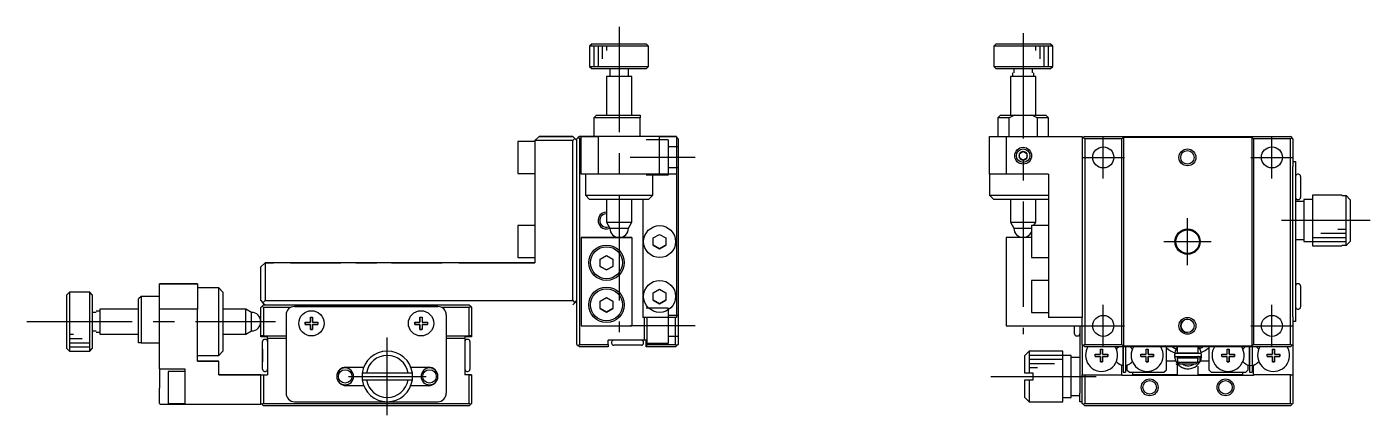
# Model space of a CAD drawing. Extents: x 27 to 372, y 20 to 278.
# Drawn here: x 213 to 372.3, y 132.9 to 179 of the extents above; entities that cross this region are included whole.
import ezdxf

# ---------------------------------------------------------------- set-up
doc = ezdxf.new("R2010")
doc.units = 0
doc.header["$LTSCALE"] = 10
doc.linetypes.add('CENTER', pattern=[2, 1.25, -0.25, 0.25, -0.25])
doc.linetypes.add('DASHED', pattern=[3.5, 2, -1.5])
doc.layers.get('0').update_dxf_attribs({"linetype": 'CONTINUOUS'})
doc.layers.add('CENTER', color=1, linetype='CENTER')

msp = doc.modelspace()

# ---------------------------------------------------------------- linework, layer by layer
at = {"color": 7, "linetype": 'CONTINUOUS'}
for p, q in [((280.029393, 176.963485), (279.729393, 176.663485)), ((280.029393, 176.963485), (286.429393, 176.963485)), ((280.029393, 176.963485), (286.429393, 176.963485)), ((286.729393, 176.663485), (286.429393, 176.963485)), ((327.951101, 176.963485), (327.651101, 176.663485)), ((327.951101, 176.963485), (334.351101, 176.963485)), ((334.651101, 176.663485), (334.351101, 176.963485)), ((286.729393, 176.663485), (279.729393, 176.663485)), ((279.729393, 176.663485), (279.729393, 174.263485)), ((286.729393, 174.263485), (286.729393, 176.663485)), ((334.651101, 176.663485), (327.651101, 176.663485)), ((327.651101, 176.663485), (327.651101, 174.263485)), ((334.651101, 174.263485), (334.651101, 176.663485)), ((279.729393, 174.263485), (286.729393, 174.263485)), ((279.729393, 174.263485), (280.029393, 173.963485)), ((286.429393, 173.963485), (280.029393, 173.963485)), ((282.129393, 173.963485), (282.129393, 173.063485)), ((284.329393, 173.063485), (284.329393, 173.963485)), ((286.429393, 173.963485), (286.729393, 174.263485)), ((327.651101, 174.263485), (334.651101, 174.263485)), ((327.651101, 174.263485), (327.951101, 173.963485)), ((334.351101, 173.963485), (327.951101, 173.963485)), ((330.051101, 173.963485), (330.051101, 173.496497)), ((332.251101, 173.496497), (332.251101, 173.963485)), ((334.351101, 173.963485), (334.651101, 174.263485)), ((283.229393, 173.063485), (281.729393, 173.063485)), ((281.979393, 173.063485), (281.729393, 173.063485)), ((281.729393, 173.063485), (281.729393, 168.463504)), ((284.729393, 173.063485), (283.229393, 173.063485)), ((284.729393, 173.063485), (284.479393, 173.063485)), ((284.729393, 168.463504), (284.729393, 173.063485)), ((332.651101, 173.063485), (329.651101, 173.063485)), ((329.651101, 173.063485), (329.651101, 168.463504)), ((332.651101, 168.463504), (332.651101, 173.063485)), ((280.529393, 168.463485), (280.229393, 168.163485)), ((285.729393, 168.163485), (280.229393, 168.163485)), ((280.229393, 168.163485), (280.229393, 165.963485)), ((280.529393, 168.463485), (285.729393, 168.463485)), ((280.529393, 168.463485), (281.729393, 168.463485)), ((284.729393, 168.463485), (285.729393, 168.463485)), ((285.729393, 168.463485), (285.729393, 168.163485)), ((285.729393, 165.963485), (285.729393, 168.163485)), ((328.451101, 168.463485), (328.151101, 168.163485)), ((329.492789, 168.163485), (328.151101, 168.163485)), ((328.151101, 168.163485), (328.151101, 165.963485)), ((328.451101, 168.463485), (330.131297, 168.463485)), ((330.131297, 168.463485), (329.492789, 168.163485)), ((329.492789, 165.963485), (329.492789, 168.163485)), ((330.131297, 168.463485), (332.170905, 168.463485)), ((332.809414, 168.163485), (332.170905, 168.463485)), ((332.170905, 168.463485), (333.851101, 168.463485)), ((334.151101, 168.163485), (332.809414, 168.163485)), ((332.809414, 168.163485), (332.809414, 165.963485)), ((334.151101, 168.163485), (333.851101, 168.463485)), ((334.151101, 165.963485), (334.151101, 168.163485)), ((273.729393, 165.963485), (273.229393, 165.463485)), ((273.229393, 165.463485), (273.729393, 165.963485)), ((273.729393, 165.963485), (277.729393, 165.963485)), ((277.729393, 165.963485), (273.729393, 165.963485)), ((277.979393, 165.713485), (277.729393, 165.963485)), ((277.729393, 165.963485), (277.979393, 165.713485)), ((277.979393, 165.713485), (277.729393, 165.463485)), ((278.229393, 165.463485), (277.979393, 165.713485)), ((277.979393, 165.713485), (278.229393, 165.463485)), ((278.379393, 165.813485), (278.229393, 165.663485)), ((278.379393, 165.813485), (278.229393, 165.663485)), ((278.379393, 165.813485), (278.529393, 165.963485)), ((278.529393, 165.963485), (278.379393, 165.813485)), ((278.529393, 165.663485), (278.379393, 165.813485)), ((278.529393, 165.963485), (278.729393, 165.963485)), ((278.729393, 165.963485), (278.529393, 165.963485)), ((280.229393, 165.963485), (278.729393, 165.963485)), ((278.729393, 165.963485), (280.729393, 165.963485)), ((278.729393, 161.463485), (278.729393, 165.963485)), ((285.729393, 165.963485), (280.229393, 165.963485)), ((288.029393, 165.963485), (280.729393, 165.963485)), ((280.729393, 165.963485), (280.729393, 161.463485)), ((286.229393, 165.963485), (285.729393, 165.963485)), ((286.529393, 165.963485), (285.729393, 165.963485)), ((286.229393, 165.963485), (285.729393, 165.963485)), ((290.029393, 165.963485), (286.529393, 165.963485)), ((288.029393, 165.963485), (290.029393, 165.963485)), ((288.029393, 161.463485), (288.029393, 165.963485)), ((290.029393, 165.963485), (290.029393, 161.463485)), ((290.029393, 165.863485), (290.079393, 165.813485)), ((290.029393, 165.863485), (290.229393, 165.663485)), ((290.229393, 165.663485), (290.029393, 165.863485)), ((290.079393, 165.813485), (290.029393, 165.863485)), ((290.079393, 165.813485), (290.029393, 165.763485)), ((290.079393, 165.813485), (290.229393, 165.663485)), ((290.229393, 165.663485), (290.079393, 165.813485)), ((327.151101, 161.463485), (327.151101, 165.963485)), ((327.151101, 165.963485), (329.151101, 165.963485)), ((329.151101, 165.963485), (329.151101, 161.463485)), ((329.151101, 165.963485), (338.151101, 165.963485)), ((338.151101, 165.963485), (338.151101, 144.463485)), ((338.301101, 165.813485), (338.151101, 165.663485)), ((338.451101, 165.963485), (338.301101, 165.813485)), ((338.301101, 165.813485), (338.451101, 165.663485)), ((338.451101, 165.963485), (362.851101, 165.963485)), ((342.851101, 165.663485), (343.051101, 165.863485)), ((343.051101, 165.863485), (358.251101, 165.863485)), ((343.051101, 165.863485), (343.051101, 141.063485)), ((358.251101, 165.863485), (358.451101, 165.663485)), ((358.251101, 165.863485), (358.251101, 141.063485)), ((363.001101, 165.813485), (362.851101, 165.963485)), ((362.851101, 165.663485), (363.001101, 165.813485)), ((363.151101, 165.663485), (363.001101, 165.813485)), ((271.229393, 165.363485), (271.229393, 163.463485)), ((273.229393, 165.363485), (271.229393, 165.363485)), ((277.729393, 165.463485), (273.229393, 165.463485)), ((273.229393, 165.463485), (273.229393, 150.963485)), ((277.729393, 146.463485), (277.729393, 165.463485)), ((278.229393, 141.263485), (278.229393, 165.663485)), ((278.729393, 165.663485), (278.529393, 165.663485)), ((278.529393, 165.663485), (278.529393, 141.263485)), ((290.229393, 165.663485), (290.229393, 141.263485)), ((330.737355, 163.944223), (331.114847, 164.162168)), ((331.114847, 164.162168), (331.151101, 164.1831)), ((331.151101, 164.1831), (331.187355, 164.162168)), ((331.187355, 164.162168), (331.564847, 163.944223)), ((338.451101, 165.663485), (338.451101, 141.263485)), ((342.851101, 165.663485), (338.451101, 165.663485)), ((342.851101, 141.263485), (342.851101, 165.663485)), ((362.851101, 165.663485), (358.451101, 165.663485)), ((358.451101, 165.663485), (358.451101, 141.263485)), ((362.851101, 141.263485), (362.851101, 165.663485)), ((363.151101, 165.663485), (363.151101, 162.399374)), ((271.229393, 163.463485), (271.229393, 161.563485)), ((330.701101, 163.923292), (330.737355, 163.944223)), ((330.701101, 163.881429), (330.701101, 163.923292)), ((330.701101, 163.44554), (330.701101, 163.881429)), ((330.701101, 163.403677), (330.701101, 163.44554)), ((330.737355, 163.382746), (330.701101, 163.403677)), ((331.114847, 163.164801), (330.737355, 163.382746)), ((331.151101, 163.143869), (331.114847, 163.164801)), ((331.187355, 163.164801), (331.151101, 163.143869)), ((331.564847, 163.382746), (331.187355, 163.164801)), ((331.564847, 163.944223), (331.601101, 163.923292)), ((331.601101, 163.403677), (331.564847, 163.382746)), ((331.601101, 163.923292), (331.601101, 163.881429)), ((331.601101, 163.881429), (331.601101, 163.44554)), ((331.601101, 163.44554), (331.601101, 163.403677)), ((363.151101, 162.963485), (363.451101, 162.963485)), ((363.451101, 162.963485), (363.451101, 161.963485)), ((271.229393, 161.563485), (273.229393, 161.563485)), ((280.729393, 161.463485), (278.729393, 161.463485)), ((279.229393, 161.463485), (279.229393, 158.963485)), ((283.229393, 161.463485), (280.729393, 161.463485)), ((283.229393, 161.463485), (280.729393, 161.463485)), ((288.029393, 161.463485), (283.229393, 161.463485)), ((287.229393, 158.963485), (287.229393, 161.463485)), ((290.029393, 161.463485), (288.029393, 161.463485)), ((290.029393, 161.463485), (290.029393, 144.463485)), ((329.151101, 161.463485), (327.151101, 161.463485)), ((327.151101, 161.463485), (327.151101, 158.963485)), ((334.151101, 161.463485), (329.151101, 161.463485)), ((334.151101, 161.463485), (334.151101, 144.463485)), ((363.151101, 161.963485), (363.151101, 162.399374)), ((363.151101, 144.963485), (363.151101, 161.963485)), ((363.451101, 161.963485), (363.451101, 144.963485)), ((363.801101, 161.463485), (363.701101, 161.463485)), ((364.051101, 161.213485), (364.051101, 158.713485)), ((279.229393, 158.963485), (287.229393, 158.963485)), ((279.229393, 158.963485), (279.729393, 158.463485)), ((286.729393, 158.463485), (279.729393, 158.463485)), ((281.729393, 158.463465), (281.729393, 155.756305)), ((284.729393, 155.756305), (284.729393, 158.463465)), ((286.029393, 158.463485), (286.029393, 144.463485)), ((286.729393, 158.463485), (287.229393, 158.963485)), ((327.151101, 158.963485), (334.151101, 158.963485)), ((327.151101, 158.963485), (327.651101, 158.463485)), ((334.151101, 158.463485), (327.651101, 158.463485)), ((329.651101, 158.463465), (329.651101, 155.756305)), ((332.651101, 155.756305), (332.651101, 158.463465)), ((364.451101, 158.213485), (363.451101, 158.213485)), ((363.701101, 158.463485), (363.801101, 158.463485)), ((364.451101, 158.463485), (364.451101, 158.063385)), ((365.451101, 158.463485), (364.451101, 158.463485)), ((364.451101, 158.063385), (364.451101, 153.863584)), ((365.451101, 158.963485), (365.451101, 152.963485)), ((368.951101, 158.963485), (365.451101, 158.963485)), ((368.951101, 158.963485), (368.951101, 158.936698)), ((368.951101, 158.963485), (368.951101, 158.936698)), ((368.951101, 158.936698), (369.451101, 158.936698)), ((369.451101, 152.990271), (369.451101, 158.936698)), ((369.451101, 158.936698), (369.951101, 158.431277)), ((369.951101, 158.431277), (369.951101, 153.495692)), ((369.951101, 158.431277), (369.951101, 153.495692)), ((271.229393, 155.363485), (271.229393, 153.463485)), ((273.229393, 155.363485), (271.229393, 155.363485)), ((281.729388, 155.756305), (283.229393, 155.756305)), ((281.729393, 155.756305), (283.229393, 155.756305)), ((281.729393, 155.756305), (282.129393, 155.063485)), ((282.129393, 155.063485), (284.329393, 155.063485)), ((283.229393, 155.756305), (284.729398, 155.756305)), ((283.229393, 155.756305), (284.729393, 155.756305)), ((284.329393, 155.063485), (284.729393, 155.756305)), ((329.651096, 155.756305), (332.651106, 155.756305)), ((329.651101, 155.756305), (332.651101, 155.756305)), ((329.651101, 155.756305), (330.051101, 155.063485)), ((330.051101, 155.063485), (332.151101, 155.063485)), ((332.151101, 155.363485), (332.151101, 151.563485)), ((334.151101, 155.363485), (332.151101, 155.363485)), ((332.424306, 155.363485), (332.651101, 155.756305)), ((271.229393, 153.463485), (271.229393, 151.563485)), ((284.729393, 153.963485), (278.729393, 153.963485)), ((278.729393, 153.963485), (278.729393, 143.463485)), ((278.729393, 153.963485), (283.229393, 153.963485)), ((283.229393, 153.963485), (284.729393, 153.963485)), ((284.729393, 153.963485), (284.729393, 143.463485)), ((287.279393, 153.896497), (288.029393, 154.32951)), ((287.279393, 153.030472), (287.279393, 153.896497)), ((288.029393, 152.597459), (287.279393, 153.030472)), ((287.279393, 153.030472), (288.029393, 152.597459)), ((288.029393, 154.32951), (288.779393, 153.896497)), ((288.779393, 153.030472), (288.029393, 152.597459)), ((288.029393, 152.597459), (288.779393, 153.030472)), ((288.779393, 153.896497), (288.779393, 153.030472)), ((332.151101, 153.963485), (329.151101, 153.963485)), ((329.151101, 153.963485), (329.151101, 143.463485)), ((363.451101, 153.713485), (364.451101, 153.713485)), ((364.451101, 153.863584), (364.451101, 153.463485)), ((364.451101, 153.463485), (365.451101, 153.463485)), ((365.451101, 152.963485), (368.951101, 152.963485)), ((368.951101, 152.990271), (368.951101, 152.963485)), ((369.451101, 152.990271), (368.951101, 152.990271)), ((368.951101, 152.990271), (368.951101, 152.963485)), ((369.951101, 153.495692), (369.451101, 152.990271)), ((271.229393, 151.563485), (273.229393, 151.563485)), ((280.979393, 151.396497), (281.729393, 151.82951)), ((280.979393, 150.530472), (280.979393, 151.396497)), ((281.729393, 151.82951), (282.479393, 151.396497)), ((282.479393, 151.396497), (282.479393, 150.530472)), ((332.151101, 151.563485), (334.151101, 151.563485)), ((241.229393, 150.963485), (240.729393, 150.463485)), ((240.729393, 150.463485), (241.229393, 150.963485)), ((240.729393, 146.463485), (240.729393, 150.463485)), ((241.229393, 150.963485), (241.229393, 146.463485)), ((273.229393, 150.963485), (241.229393, 150.963485)), ((241.229393, 150.963485), (242.229398, 150.963485)), ((244.229388, 150.963485), (250.229398, 150.963485)), ((251.979393, 150.963495), (253.229393, 150.963495)), ((251.979393, 150.963495), (254.479393, 150.963495)), ((253.229393, 150.963495), (254.479393, 150.963495)), ((256.229388, 150.963485), (262.229398, 150.963485)), ((264.229388, 150.963485), (273.229393, 150.963485)), ((281.729393, 150.097459), (280.979393, 150.530472)), ((280.979393, 150.530472), (281.729393, 150.097459)), ((282.479393, 150.530472), (281.729393, 150.097459)), ((281.729393, 150.097459), (282.479393, 150.530472)), ((228.729393, 145.463485), (228.729393, 148.463485)), ((228.729393, 148.463485), (233.229393, 148.463485)), ((233.229393, 148.463485), (228.729393, 148.463485)), ((233.229393, 148.463485), (233.229393, 145.463485)), ((332.151101, 148.863485), (332.151101, 145.063485)), ((334.151101, 148.863485), (332.151101, 148.863485)), ((363.801101, 148.463485), (363.701101, 148.463485)), ((364.051101, 148.213485), (364.051101, 145.713485)), ((218.029393, 147.463485), (217.729393, 147.163485)), ((217.729393, 140.763485), (217.729393, 147.163485)), ((218.029393, 147.463485), (218.029393, 140.463485)), ((220.429393, 147.463485), (218.029393, 147.463485)), ((220.429393, 140.463485), (220.429393, 147.463485)), ((220.729393, 147.163485), (220.429393, 147.463485)), ((220.729393, 147.163485), (220.729393, 140.763485)), ((226.529393, 146.963485), (226.229393, 146.663485)), ((226.229393, 141.463485), (226.229393, 146.663485)), ((226.529393, 146.963485), (226.529393, 141.463485)), ((228.729393, 146.963485), (226.529393, 146.963485)), ((235.729393, 147.963485), (233.229393, 147.963485)), ((235.729393, 143.963485), (235.729393, 147.963485)), ((236.229393, 147.463485), (235.729393, 147.963485)), ((236.229393, 147.463485), (236.229393, 143.963485)), ((280.979393, 146.396497), (281.729393, 146.82951)), ((281.729393, 146.82951), (282.479393, 146.396497)), ((287.279393, 147.396497), (288.029393, 147.82951)), ((287.279393, 146.530472), (287.279393, 147.396497)), ((288.029393, 147.82951), (288.779393, 147.396497)), ((288.779393, 147.396497), (288.779393, 146.530472)), ((221.19638, 145.063485), (220.729393, 145.063485)), ((221.629393, 145.463485), (221.629393, 142.463485)), ((226.229373, 145.463485), (221.629393, 145.463485)), ((233.229393, 145.463485), (228.729393, 145.463485)), ((228.729393, 138.363485), (228.729393, 145.463485)), ((233.229393, 139.263485), (233.229393, 145.463485)), ((238.936572, 145.463485), (236.229412, 145.463485)), ((238.936572, 143.963485), (238.936572, 145.46349)), ((238.936572, 143.963485), (238.936572, 145.463485)), ((239.629393, 145.063485), (238.936572, 145.463485)), ((239.629393, 142.863485), (239.629393, 145.063485)), ((240.729393, 146.463485), (240.979393, 146.213485)), ((240.729393, 145.663485), (240.879393, 145.813485)), ((240.879393, 145.813485), (240.729393, 145.663485)), ((240.729393, 142.263485), (240.729393, 145.663485)), ((240.829393, 145.763485), (241.029393, 145.963485)), ((241.029393, 145.963485), (240.829393, 145.763485)), ((240.879393, 145.813485), (241.029393, 145.963485)), ((241.029393, 145.963485), (240.879393, 145.813485)), ((240.879393, 145.813485), (241.029393, 145.663485)), ((240.979393, 146.213485), (241.229393, 146.463485)), ((240.979393, 146.213485), (241.229393, 145.963485)), ((241.029393, 145.963485), (265.429393, 145.963485)), ((241.229393, 145.963485), (241.029393, 145.963485)), ((244.293503, 145.663485), (241.029393, 145.663485)), ((241.029393, 145.663485), (241.029393, 142.263485)), ((241.229393, 146.463485), (277.729393, 146.463485)), ((261.729393, 145.763485), (244.729393, 145.763485)), ((244.729393, 145.763485), (261.729393, 145.763485)), ((265.429393, 145.663485), (262.165283, 145.663485)), ((265.429393, 145.963485), (265.579393, 145.813485)), ((265.629393, 145.763485), (265.429393, 145.963485)), ((265.429393, 145.963485), (265.629393, 145.763485)), ((265.579393, 145.813485), (265.429393, 145.963485)), ((265.429393, 145.663485), (265.579393, 145.813485)), ((265.429393, 142.263485), (265.429393, 145.663485)), ((265.579393, 145.813485), (265.729393, 145.663485)), ((265.729393, 145.663485), (265.579393, 145.813485)), ((265.729393, 145.663485), (265.729393, 142.263485)), ((277.729393, 146.463485), (277.979393, 146.213485)), ((277.729393, 145.963485), (277.979393, 146.213485)), ((277.979393, 146.213485), (278.229393, 146.463485)), ((280.979393, 145.530472), (280.979393, 146.396497)), ((281.729393, 145.097459), (280.979393, 145.530472)), ((280.979393, 145.530472), (281.729393, 145.097459)), ((282.479393, 145.530472), (281.729393, 145.097459)), ((281.729393, 145.097459), (282.479393, 145.530472)), ((282.479393, 146.396497), (282.479393, 145.530472)), ((288.029393, 146.097459), (287.279393, 146.530472)), ((287.279393, 146.530472), (288.029393, 146.097459)), ((288.779393, 146.530472), (288.029393, 146.097459)), ((288.029393, 146.097459), (288.779393, 146.530472)), ((332.151101, 145.063485), (334.151101, 145.063485)), ((363.701101, 145.463485), (363.801101, 145.463485)), ((235.729393, 139.963485), (235.729393, 143.963485)), ((236.229393, 143.963485), (236.229393, 140.463485)), ((238.936572, 142.46348), (238.936572, 143.963485)), ((238.936572, 142.463485), (238.936572, 143.963485)), ((243.729393, 144.763485), (243.729393, 135.463485)), ((245.979393, 143.888485), (246.604393, 143.888485)), ((245.979393, 143.638485), (245.979393, 143.888485)), ((245.979393, 143.888485), (245.979393, 143.638485)), ((246.604393, 143.638485), (245.979393, 143.638485)), ((245.979393, 143.638485), (246.604393, 143.638485)), ((246.604393, 144.513485), (246.854393, 144.513485)), ((246.604393, 143.888485), (246.604393, 144.513485)), ((246.604393, 144.513485), (246.604393, 143.888485)), ((246.604393, 143.013485), (246.604393, 143.638485)), ((246.604393, 143.638485), (246.604393, 143.013485)), ((246.854393, 144.513485), (246.854393, 143.888485)), ((246.854393, 143.888485), (247.479393, 143.888485)), ((246.854393, 143.638485), (246.854393, 143.013485)), ((247.479393, 143.638485), (246.854393, 143.638485)), ((246.854393, 143.638485), (247.479393, 143.638485)), ((247.479393, 143.888485), (247.479393, 143.638485)), ((258.979393, 143.888485), (259.604393, 143.888485)), ((258.979393, 143.638485), (258.979393, 143.888485)), ((258.979393, 143.888485), (258.979393, 143.638485)), ((259.604393, 143.638485), (258.979393, 143.638485)), ((258.979393, 143.638485), (259.604393, 143.638485)), ((259.604393, 144.513485), (259.854393, 144.513485)), ((259.604393, 143.888485), (259.604393, 144.513485)), ((259.604393, 144.513485), (259.604393, 143.888485)), ((259.604393, 143.013485), (259.604393, 143.638485)), ((259.604393, 143.638485), (259.604393, 143.013485)), ((259.854393, 144.513485), (259.854393, 143.888485)), ((259.854393, 143.888485), (260.479393, 143.888485)), ((259.854393, 143.638485), (259.854393, 143.013485)), ((260.479393, 143.638485), (259.854393, 143.638485)), ((259.854393, 143.638485), (260.479393, 143.638485)), ((260.479393, 143.888485), (260.479393, 143.638485)), ((262.729393, 144.763485), (262.729393, 135.463485)), ((278.729393, 143.463485), (284.729393, 143.463485)), ((290.029393, 144.463485), (286.029393, 144.463485)), ((286.229393, 141.763485), (286.229393, 144.463485)), ((286.529393, 144.463485), (286.529393, 141.263485)), ((289.929393, 141.263485), (289.929393, 144.463485)), ((329.151101, 143.463485), (338.151101, 143.463485)), ((338.151101, 144.463485), (334.151101, 144.463485)), ((337.251101, 142.513485), (337.251101, 143.463485)), ((337.251101, 143.013485), (337.251101, 143.463485)), ((337.851101, 143.463485), (337.851101, 135.463485)), ((338.151101, 141.263485), (338.151101, 144.463485)), ((363.151101, 144.527595), (363.151101, 144.963485)), ((363.151101, 144.527595), (363.151101, 141.263485)), ((363.451101, 143.963485), (363.151101, 143.963485)), ((363.451101, 144.963485), (363.451101, 143.963485)), ((220.729393, 142.863485), (221.19638, 142.863485)), ((221.629393, 142.463485), (226.229373, 142.463485)), ((236.229412, 142.463485), (238.936572, 142.463485)), ((238.936572, 142.463485), (239.629393, 142.863485)), ((241.029393, 142.263485), (240.729393, 142.263485)), ((240.729393, 142.163485), (240.729393, 142.263485)), ((241.529393, 142.163485), (240.729393, 142.163485)), ((241.029393, 142.263485), (243.729393, 142.263485)), ((241.279393, 141.863485), (241.179393, 141.863485)), ((241.529393, 141.963485), (241.529393, 142.163485)), ((241.529393, 141.963485), (241.529393, 140.763485)), ((243.729393, 141.963485), (241.529393, 141.963485)), ((243.729393, 141.963485), (241.529393, 141.963485)), ((246.854393, 143.013485), (246.604393, 143.013485)), ((246.604393, 143.013485), (246.854393, 143.013485)), ((259.854393, 143.013485), (259.604393, 143.013485)), ((259.604393, 143.013485), (259.854393, 143.013485)), ((262.729393, 142.263485), (265.429393, 142.263485)), ((264.929393, 141.963485), (262.729393, 141.963485)), ((264.929393, 141.963485), (262.729393, 141.963485)), ((265.729393, 142.163485), (264.929393, 142.163485)), ((264.929393, 142.163485), (264.929393, 141.963485)), ((264.929393, 141.963485), (264.929393, 140.763485)), ((265.279393, 141.863485), (265.179393, 141.863485)), ((265.729393, 142.263485), (265.429393, 142.263485)), ((265.729393, 142.263485), (265.729393, 142.163485)), ((337.501101, 142.263485), (337.601101, 142.263485)), ((217.729393, 140.763485), (218.029393, 140.463485)), ((218.029393, 140.463485), (220.429393, 140.463485)), ((220.429393, 140.463485), (220.729393, 140.763485)), ((226.529393, 141.463485), (226.229393, 141.463485)), ((226.529393, 141.463485), (228.729393, 141.463485)), ((235.729393, 139.963485), (236.229393, 140.463485)), ((240.929393, 138.313485), (240.929393, 141.613485)), ((240.929393, 140.088485), (240.929393, 141.613485)), ((240.929393, 140.713485), (240.929393, 140.088485)), ((240.929393, 140.088485), (240.929393, 140.713485)), ((241.529393, 140.763485), (241.529393, 139.163485)), ((264.929393, 140.763485), (264.929393, 139.163485)), ((265.529393, 141.613485), (265.529393, 139.963485)), ((265.529393, 140.713485), (265.529393, 140.088485)), ((278.229393, 141.263485), (278.379393, 141.113485)), ((278.379393, 141.113485), (278.529393, 141.263485)), ((278.529393, 140.963485), (278.379393, 141.113485)), ((278.529393, 141.263485), (281.929393, 141.263485)), ((281.929393, 140.963485), (278.529393, 140.963485)), ((286.229393, 141.763485), (281.929393, 141.763485)), ((281.929393, 141.263485), (281.929393, 141.763485)), ((281.929393, 141.263485), (281.929393, 140.963485)), ((282.329393, 141.513485), (282.329393, 141.413485)), ((284.229393, 141.163485), (282.579393, 141.163485)), ((284.104393, 141.163485), (283.479393, 141.163485)), ((284.354393, 141.163485), (284.104393, 141.163485)), ((285.879393, 141.163485), (284.229393, 141.163485)), ((284.979393, 141.163485), (284.354393, 141.163485)), ((286.129393, 141.413485), (286.129393, 141.513485)), ((286.429393, 141.763485), (286.229393, 141.763485)), ((286.429393, 140.963485), (286.429393, 141.763485)), ((286.529393, 140.963485), (286.429393, 140.963485)), ((286.529393, 141.263485), (289.929393, 141.263485)), ((286.529393, 140.963485), (286.529393, 141.263485)), ((289.929393, 140.963485), (286.529393, 140.963485)), ((289.929393, 141.263485), (290.079393, 141.113485)), ((290.079393, 141.113485), (289.929393, 140.963485)), ((290.229393, 141.263485), (290.079393, 141.113485)), ((331.851101, 140.463485), (331.351101, 139.963485)), ((331.851101, 140.463485), (331.351101, 139.963485)), ((331.851101, 140.463485), (331.851101, 137.863485)), ((335.851101, 140.463485), (331.851101, 140.463485)), ((331.851101, 140.463485), (331.851101, 137.863485)), ((335.851101, 140.463485), (331.851101, 140.463485)), ((335.851101, 137.463485), (335.851101, 140.463485)), ((335.851101, 137.463485), (335.851101, 140.463485)), ((338.151101, 141.263485), (338.151101, 137.663485)), ((338.151101, 141.263485), (338.301101, 141.113485)), ((338.451101, 141.263485), (338.301101, 141.113485)), ((338.301101, 141.113485), (338.451101, 140.963485)), ((338.451101, 141.263485), (342.851101, 141.263485)), ((362.851101, 140.963485), (338.451101, 140.963485)), ((340.326101, 140.713485), (340.576101, 140.713485)), ((340.326101, 140.088485), (340.326101, 140.713485)), ((340.576101, 140.713485), (340.576101, 140.088485)), ((340.576101, 140.088485), (340.576101, 140.713485)), ((343.051101, 141.063485), (342.851101, 141.263485)), ((343.001099, 138.713485), (343.001099, 140.963485)), ((343.001101, 140.963485), (343.001101, 137.963485)), ((358.251101, 141.063485), (343.051101, 141.063485)), ((343.301101, 140.963485), (343.301101, 137.963485)), ((345.726101, 140.713485), (345.976101, 140.713485)), ((345.726101, 140.088485), (345.726101, 140.713485)), ((345.976101, 140.713485), (345.976101, 140.088485)), ((345.976101, 140.088485), (345.976101, 140.713485)), ((348.151101, 138.263485), (348.151101, 140.963485)), ((349.421101, 140.963485), (349.421101, 140.263485)), ((349.421101, 140.263485), (351.921101, 140.263485)), ((349.421101, 140.263485), (349.4997, 140.184885)), ((349.469443, 140.184082), (349.474396, 140.209989)), ((351.843944, 140.186328), (351.921101, 140.263485)), ((351.914614, 140.256778), (351.930145, 140.184107)), ((351.921101, 140.263485), (351.921101, 140.963485)), ((353.151101, 140.963485), (353.151101, 138.263485)), ((355.326101, 140.713485), (355.576101, 140.713485)), ((355.326101, 140.088485), (355.326101, 140.713485)), ((355.576101, 140.713485), (355.576101, 140.088485)), ((355.576101, 140.088485), (355.576101, 140.713485)), ((358.001099, 138.713485), (358.001099, 140.963485)), ((358.001101, 140.963485), (358.001101, 137.963485)), ((358.451101, 141.263485), (358.251101, 141.063485)), ((358.301101, 140.963485), (358.301101, 137.963485)), ((358.451101, 141.263485), (362.851101, 141.263485)), ((360.726101, 140.713485), (360.976101, 140.713485)), ((360.726101, 140.088485), (360.726101, 140.713485)), ((360.976101, 140.713485), (360.976101, 140.088485)), ((360.976101, 140.088485), (360.976101, 140.713485)), ((363.001101, 141.113485), (362.851101, 141.263485)), ((362.851101, 140.963485), (363.001101, 141.113485)), ((363.001101, 141.113485), (363.151101, 141.263485)), ((363.151101, 141.263485), (363.151101, 137.663485)), ((233.229393, 139.963485), (235.729393, 139.963485)), ((235.729393, 139.263485), (233.229393, 139.263485)), ((233.229393, 139.263485), (235.729393, 139.263485)), ((235.729393, 137.663485), (235.729393, 139.263485)), ((240.929393, 139.963485), (240.929393, 140.088485)), ((240.929393, 139.838485), (240.929393, 140.088485)), ((240.929393, 140.088485), (240.929393, 139.838485)), ((240.929393, 139.838485), (240.929393, 139.963485)), ((240.929393, 138.313485), (240.929393, 139.838485)), ((240.929393, 139.213485), (240.929393, 139.838485)), ((240.929393, 139.838485), (240.929393, 139.213485)), ((241.529393, 139.163485), (241.529393, 137.663485)), ((264.929393, 139.163485), (264.929393, 137.663485)), ((265.529393, 140.088485), (265.529393, 139.838485)), ((265.529393, 139.963485), (265.529393, 138.313485)), ((265.529393, 139.838485), (265.529393, 139.213485)), ((331.351101, 137.863485), (331.351101, 139.963485)), ((331.351101, 137.863485), (331.351101, 139.963485)), ((336.851101, 139.963485), (335.851101, 139.963485)), ((336.851101, 139.963485), (335.851101, 139.963485)), ((336.851101, 137.463485), (336.851101, 139.963485)), ((336.851101, 137.463485), (336.851101, 139.963485)), ((337.851101, 139.713485), (336.851101, 139.713485)), ((339.701101, 140.088485), (340.326101, 140.088485)), ((339.701101, 139.838485), (339.701101, 140.088485)), ((340.326101, 139.838485), (339.701101, 139.838485)), ((339.701101, 139.838485), (340.326101, 139.838485)), ((340.326101, 139.213485), (340.326101, 139.838485)), ((340.576101, 139.213485), (340.326101, 139.213485)), ((340.326101, 139.213485), (340.576101, 139.213485)), ((340.576101, 140.088485), (341.201101, 140.088485)), ((340.576101, 139.838485), (340.576101, 139.213485)), ((341.201101, 139.838485), (340.576101, 139.838485)), ((340.576101, 139.213485), (340.576101, 139.838485)), ((340.576101, 139.838485), (341.201101, 139.838485)), ((341.201101, 140.088485), (341.201101, 139.838485)), ((341.201101, 139.838485), (341.201101, 140.088485)), ((342.851101, 138.762019), (342.555851, 138.932481)), ((342.851101, 137.663485), (342.851101, 138.762019)), ((343.001099, 138.713485), (343.001099, 138.782472)), ((343.001099, 138.713485), (343.001099, 138.782472)), ((343.001099, 138.713485), (343.001099, 138.782472)), ((343.001099, 138.713485), (343.001099, 138.782472)), ((343.001099, 138.713485), (343.001099, 138.782472)), ((343.001099, 138.713485), (343.001099, 138.782472)), ((343.001099, 138.713485), (343.001099, 138.782472)), ((343.001099, 138.713485), (343.001099, 138.782472)), ((343.001099, 138.713485), (343.001099, 138.782472)), ((343.001099, 138.713485), (343.001099, 138.782472)), ((343.001099, 138.713485), (343.001099, 138.782472)), ((343.001101, 138.782472), (343.001101, 137.963485)), ((343.746351, 138.932481), (343.451101, 138.762019)), ((343.451101, 138.762019), (343.451101, 138.263485)), ((345.101101, 140.088485), (345.726101, 140.088485)), ((345.101101, 139.838485), (345.101101, 140.088485)), ((345.726101, 139.838485), (345.101101, 139.838485)), ((345.101101, 139.838485), (345.726101, 139.838485)), ((345.726101, 139.213485), (345.726101, 139.838485)), ((345.976101, 139.213485), (345.726101, 139.213485)), ((345.726101, 139.213485), (345.976101, 139.213485)), ((345.976101, 140.088485), (346.601101, 140.088485)), ((345.976101, 139.838485), (345.976101, 139.213485)), ((346.601101, 139.838485), (345.976101, 139.838485)), ((345.976101, 139.838485), (346.601101, 139.838485)), ((345.976101, 139.213485), (345.976101, 139.838485)), ((346.601101, 140.088485), (346.601101, 139.838485)), ((346.601101, 139.838485), (346.601101, 140.088485)), ((349.172486, 139.263485), (348.151101, 139.263485)), ((349.136474, 140.103002), (349.100623, 140.004921)), ((349.100623, 140.004921), (349.125363, 139.906266)), ((349.114117, 139.762832), (349.151103, 139.571481)), ((349.125363, 139.906266), (349.202636, 139.836826)), ((349.223031, 140.164094), (349.136474, 140.103002)), ((349.202636, 139.836826), (349.306564, 139.815781)), ((349.291118, 138.978874), (349.349713, 138.863408)), ((349.306564, 139.815781), (349.421925, 139.810352)), ((349.310591, 139.826205), (352.090245, 139.826205)), ((349.36268, 138.872672), (349.349436, 138.864352)), ((349.359041, 138.863401), (349.355056, 138.857434)), ((349.401101, 138.802238), (349.401101, 137.563485)), ((349.594699, 139.837082), (349.421101, 139.663485)), ((349.421101, 139.663485), (351.921101, 139.663485)), ((349.421101, 139.663485), (349.421101, 139.463485)), ((349.421101, 139.463485), (349.471101, 139.463485)), ((349.421925, 139.810352), (349.538047, 139.807004)), ((349.474896, 139.717433), (349.459829, 139.809064)), ((349.471101, 139.463485), (349.471101, 139.163485)), ((349.471101, 139.163485), (349.681152, 138.963485)), ((349.471101, 139.163485), (351.871101, 139.163485)), ((349.524136, 139.766808), (349.473152, 139.72614)), ((349.538047, 139.807004), (349.563674, 139.806399)), ((349.681152, 138.963485), (351.661051, 138.963485)), ((349.986782, 138.939964), (349.954256, 138.963314)), ((350.079129, 138.881845), (349.986782, 138.939964)), ((350.213048, 138.815945), (350.079129, 138.881845)), ((350.351833, 138.766943), (350.213048, 138.815945)), ((351.661051, 138.963485), (351.871101, 139.163485)), ((351.921101, 139.663485), (351.746284, 139.838302)), ((351.85716, 139.829599), (351.847493, 139.836134)), ((351.851101, 140.186157), (351.851101, 140.193485)), ((351.86721, 139.823906), (351.85716, 139.829599)), ((351.877588, 139.819089), (351.86721, 139.823906)), ((351.887281, 139.190704), (351.869412, 139.202154)), ((351.871101, 139.163485), (351.871101, 139.463485)), ((351.871101, 139.463485), (351.921101, 139.463485)), ((351.871101, 139.213431), (351.894875, 139.19815)), ((351.888237, 139.815172), (351.877588, 139.819089)), ((352.045541, 139.104958), (351.887281, 139.190704)), ((351.8991, 139.812177), (351.888237, 139.815172)), ((351.894875, 139.19815), (351.905278, 139.191578)), ((351.910116, 139.810122), (351.8991, 139.812177)), ((351.901101, 137.563485), (351.901101, 138.683275)), ((351.905278, 139.191578), (351.915672, 139.185081)), ((351.921226, 139.809016), (351.910116, 139.810122)), ((351.915672, 139.185081), (351.926005, 139.178691)), ((351.921101, 139.463485), (351.921101, 139.663485)), ((351.932368, 139.808866), (351.921226, 139.809016)), ((351.926005, 139.178691), (351.936227, 139.172439)), ((351.932368, 139.808866), (352.060008, 139.813743)), ((351.936227, 139.172439), (351.946287, 139.166357)), ((351.946287, 139.166357), (351.956135, 139.160474)), ((351.956135, 139.160474), (351.965722, 139.15482)), ((351.965722, 139.15482), (351.975002, 139.149422)), ((351.975002, 139.149422), (351.983927, 139.144307)), ((351.983927, 139.144307), (351.992454, 139.139501)), ((351.992454, 139.139501), (352.000541, 139.135027)), ((352.000541, 139.135027), (352.008148, 139.130908)), ((352.008148, 139.130908), (352.015236, 139.127163)), ((352.015236, 139.127163), (352.021772, 139.123812)), ((352.021772, 139.123812), (352.027723, 139.12087)), ((352.027723, 139.12087), (352.033059, 139.118354)), ((352.033059, 139.118354), (352.036278, 139.11691)), ((352.036278, 139.11691), (352.039203, 139.115666)), ((352.039203, 139.115666), (352.041826, 139.114625)), ((352.041826, 139.114625), (352.044141, 139.113788)), ((352.044141, 139.113788), (352.046143, 139.113158)), ((352.046143, 139.113158), (352.047827, 139.112735)), ((352.047827, 139.112735), (352.049191, 139.112522)), ((352.049191, 139.112522), (352.05023, 139.112518)), ((352.05023, 139.112518), (352.051267, 139.113023)), ((352.051267, 139.113023), (352.067618, 139.140227)), ((352.060008, 139.813743), (352.163277, 139.824658)), ((352.063962, 139.811897), (352.062773, 139.813926)), ((352.080127, 139.782548), (352.063962, 139.811897)), ((352.067618, 139.140227), (352.083463, 139.169743)), ((352.09481, 139.752436), (352.080127, 139.782548)), ((352.083463, 139.169743), (352.097819, 139.200008)), ((352.107974, 139.721634), (352.09481, 139.752436)), ((352.097819, 139.200008), (352.110648, 139.230946)), ((352.119588, 139.690219), (352.107974, 139.721634)), ((352.216575, 140.14618), (352.109471, 140.175955)), ((352.110648, 139.230946), (352.121919, 139.262482)), ((352.129623, 139.658268), (352.119588, 139.690219)), ((352.121919, 139.262482), (352.131606, 139.294536)), ((352.138054, 139.62586), (352.129623, 139.658268)), ((352.131606, 139.294536), (352.139683, 139.327031)), ((352.144861, 139.593076), (352.138054, 139.62586)), ((352.139683, 139.327031), (352.146132, 139.359885)), ((352.150026, 139.559995), (352.144861, 139.593076)), ((352.146132, 139.359885), (352.150937, 139.393019)), ((352.153538, 139.5267), (352.150026, 139.559995)), ((352.150937, 139.393019), (352.154086, 139.426349)), ((352.155388, 139.493272), (352.153538, 139.5267)), ((352.154086, 139.426349), (352.15557, 139.459794)), ((352.15557, 139.459794), (352.155388, 139.493272)), ((352.163277, 139.824658), (352.252537, 139.875964)), ((352.284725, 140.068973), (352.216575, 140.14618)), ((353.151101, 139.263485), (352.230834, 139.263485)), ((352.252537, 139.875964), (352.297893, 139.966782)), ((352.297893, 139.966782), (352.284725, 140.068973)), ((354.701101, 140.088485), (355.326101, 140.088485)), ((354.701101, 139.838485), (354.701101, 140.088485)), ((355.326101, 139.838485), (354.701101, 139.838485)), ((354.701101, 139.838485), (355.326101, 139.838485)), ((355.326101, 139.213485), (355.326101, 139.838485)), ((355.576101, 139.213485), (355.326101, 139.213485)), ((355.326101, 139.213485), (355.576101, 139.213485)), ((355.576101, 140.088485), (356.201101, 140.088485)), ((355.576101, 139.838485), (355.576101, 139.213485)), ((356.201101, 139.838485), (355.576101, 139.838485)), ((355.576101, 139.838485), (356.201101, 139.838485)), ((355.576101, 139.213485), (355.576101, 139.838485)), ((356.201101, 140.088485), (356.201101, 139.838485)), ((356.201101, 139.838485), (356.201101, 140.088485)), ((357.851101, 138.762019), (357.555851, 138.932481)), ((357.851101, 138.263485), (357.851101, 138.762019)), ((358.001101, 138.782472), (358.001101, 137.963485)), ((358.451101, 138.762019), (358.746351, 138.932481)), ((358.451101, 137.663485), (358.451101, 138.762019)), ((360.101101, 140.088485), (360.726101, 140.088485)), ((360.101101, 139.838485), (360.101101, 140.088485)), ((360.726101, 139.838485), (360.101101, 139.838485)), ((360.101101, 139.838485), (360.726101, 139.838485)), ((360.726101, 139.213485), (360.726101, 139.838485)), ((360.976101, 139.213485), (360.726101, 139.213485)), ((360.726101, 139.213485), (360.976101, 139.213485)), ((360.976101, 140.088485), (361.601101, 140.088485)), ((360.976101, 139.838485), (360.976101, 139.213485)), ((361.601101, 139.838485), (360.976101, 139.838485)), ((360.976101, 139.838485), (361.601101, 139.838485)), ((360.976101, 139.213485), (360.976101, 139.838485)), ((361.601101, 140.088485), (361.601101, 139.838485)), ((361.601101, 139.838485), (361.601101, 140.088485)), ((228.729393, 138.363485), (231.729393, 138.363485)), ((228.729393, 138.363485), (231.729393, 138.363485)), ((228.729393, 138.363485), (228.729393, 136.063485)), ((229.729393, 138.063485), (229.729393, 136.146277)), ((231.729393, 138.063485), (229.729393, 138.063485)), ((231.729393, 138.363485), (231.729393, 134.163485)), ((240.729393, 137.663485), (235.729393, 137.663485)), ((235.729393, 137.663485), (240.729393, 137.663485)), ((240.729393, 137.663485), (241.529393, 137.663485)), ((240.729393, 137.663485), (241.029393, 137.663485)), ((240.729393, 134.263485), (240.729393, 137.663485)), ((241.029393, 137.663485), (241.029393, 134.263485)), ((241.029393, 137.663485), (241.529393, 137.663485)), ((241.179393, 138.063485), (241.279393, 138.063485)), ((250.829393, 138.563485), (252.938336, 138.563485)), ((253.2616, 137.863485), (252.756179, 137.863485)), ((253.2616, 137.863485), (252.756179, 137.863485)), ((252.756179, 137.063485), (253.2616, 137.063485)), ((252.756179, 137.063485), (253.2616, 137.063485)), ((258.197185, 137.863485), (253.2616, 137.863485)), ((258.197185, 137.863485), (253.2616, 137.863485)), ((253.2616, 137.063485), (258.197185, 137.063485)), ((253.2616, 137.063485), (258.197185, 137.063485)), ((258.702606, 137.863485), (258.197185, 137.863485)), ((258.702606, 137.863485), (258.197185, 137.863485)), ((258.197185, 137.063485), (258.702606, 137.063485)), ((258.197185, 137.063485), (258.702606, 137.063485)), ((258.52045, 138.563485), (260.629393, 138.563485)), ((265.429393, 137.663485), (264.929393, 137.663485)), ((265.729393, 137.663485), (264.929393, 137.663485)), ((265.179393, 138.063485), (265.279393, 138.063485)), ((265.429393, 134.263485), (265.429393, 137.663485)), ((265.429393, 137.663485), (265.729393, 137.663485)), ((265.729393, 137.663485), (265.729393, 134.263485)), ((331.851101, 137.863485), (331.351101, 137.863485)), ((331.851101, 137.863485), (331.351101, 137.863485)), ((331.351101, 134.963485), (331.351101, 137.063485)), ((331.351101, 137.063485), (331.851101, 137.063485)), ((331.351101, 134.963485), (331.351101, 137.063485)), ((331.351101, 137.063485), (331.851101, 137.063485)), ((332.351101, 137.863485), (331.851101, 137.863485)), ((332.351101, 137.863485), (331.851101, 137.863485)), ((331.851101, 137.063485), (331.851101, 134.463485)), ((331.851101, 137.063485), (332.351101, 137.063485)), ((331.851101, 137.063485), (331.851101, 134.463485)), ((331.851101, 137.063485), (332.351101, 137.063485)), ((332.351101, 137.063485), (332.351101, 137.863485)), ((332.351101, 137.063485), (332.351101, 137.863485)), ((335.851101, 134.463485), (335.851101, 137.463485)), ((335.851101, 134.463485), (335.851101, 137.463485)), ((336.851101, 134.963485), (336.851101, 137.463485)), ((336.851101, 134.963485), (336.851101, 137.463485)), ((338.151101, 134.263485), (338.151101, 137.663485)), ((338.151101, 137.663485), (338.451101, 137.663485)), ((338.451101, 137.663485), (338.451101, 134.263485)), ((338.451101, 137.663485), (342.851101, 137.663485)), ((342.851101, 137.563485), (342.851101, 137.663485)), ((358.451101, 137.563485), (342.851101, 137.563485)), ((343.001101, 137.963485), (343.301101, 137.963485)), ((343.451101, 138.263485), (343.751101, 137.963485)), ((343.751101, 137.963485), (347.851101, 137.963485)), ((344.151101, 137.663485), (344.151101, 137.963485)), ((349.401101, 137.663485), (344.151101, 137.663485)), ((344.151101, 137.563485), (344.151101, 137.663485)), ((347.851101, 137.963485), (348.151101, 138.263485)), ((357.151101, 137.663485), (351.901101, 137.663485)), ((353.151101, 138.263485), (353.451101, 137.963485)), ((353.451101, 137.963485), (357.551101, 137.963485)), ((357.151101, 137.963485), (357.151101, 137.663485)), ((357.151101, 137.563485), (357.151101, 137.663485)), ((357.551101, 137.963485), (357.851101, 138.263485)), ((358.001101, 137.963485), (358.301101, 137.963485)), ((358.451101, 137.663485), (358.451101, 137.563485)), ((362.851101, 137.663485), (358.451101, 137.663485)), ((362.851101, 134.263485), (362.851101, 137.663485)), ((362.851101, 137.663485), (363.151101, 137.663485)), ((363.151101, 137.663485), (363.151101, 134.263485)), ((228.729393, 134.263485), (228.729393, 136.063485)), ((229.729393, 136.146277), (229.729393, 134.263485)), ((252.938336, 136.363485), (250.829393, 136.363485)), ((252.938336, 136.363485), (250.829393, 136.363485)), ((260.629393, 136.363485), (258.52045, 136.363485)), ((260.629393, 136.363485), (258.52045, 136.363485)), ((337.851101, 134.463485), (337.851101, 135.463485)), ((228.729393, 134.263485), (228.829393, 134.163485)), ((228.829393, 134.163485), (231.729393, 134.163485)), ((229.729393, 134.263485), (231.729393, 134.263485)), ((231.729393, 134.163485), (240.729393, 134.163485)), ((240.729393, 134.163485), (240.729393, 134.263485)), ((240.879393, 134.113485), (240.729393, 134.263485)), ((241.029393, 134.263485), (240.879393, 134.113485)), ((241.029393, 133.963485), (240.879393, 134.113485)), ((241.029393, 134.263485), (265.429393, 134.263485)), ((265.429393, 133.963485), (241.029393, 133.963485)), ((244.729393, 134.463485), (255.729393, 134.463485)), ((255.729393, 134.463485), (261.729393, 134.463485)), ((265.579393, 134.113485), (265.429393, 134.263485)), ((265.579393, 134.113485), (265.429393, 133.963485)), ((265.729393, 134.263485), (265.579393, 134.113485)), ((331.351101, 134.963485), (331.851101, 134.463485)), ((331.351101, 134.963485), (331.851101, 134.463485)), ((331.851101, 134.463485), (335.851101, 134.463485)), ((331.851101, 134.463485), (335.851101, 134.463485)), ((335.851101, 134.963485), (336.851101, 134.963485)), ((335.851101, 134.963485), (336.851101, 134.963485)), ((336.851101, 135.213485), (337.851101, 135.213485)), ((338.151101, 134.463485), (337.851101, 134.463485)), ((338.301101, 134.113485), (338.151101, 134.263485)), ((338.451101, 134.263485), (338.301101, 134.113485)), ((338.301101, 134.113485), (338.451101, 133.963485)), ((338.451101, 134.263485), (362.851101, 134.263485)), ((362.851101, 133.963485), (338.451101, 133.963485)), ((363.001101, 134.113485), (362.851101, 134.263485)), ((363.001101, 134.113485), (362.851101, 133.963485)), ((363.151101, 134.263485), (363.001101, 134.113485))]:
    msp.add_line(p, q, dxfattribs=at)
at = {"color": 3, "linetype": 'CONTINUOUS'}
for p, q in [((280.229393, 176.663485), (280.229393, 174.263485)), ((280.729393, 176.663485), (280.729393, 174.263485)), ((281.229393, 176.663485), (281.229393, 175.163485)), ((281.729393, 176.663485), (281.729393, 176.163485)), ((332.651101, 176.163485), (332.651101, 176.663485)), ((333.151101, 175.163485), (333.151101, 176.663485)), ((333.651101, 174.263485), (333.651101, 176.663485)), ((334.151101, 174.263485), (334.151101, 176.663485)), ((329.901101, 173.496497), (329.901101, 173.063485)), ((332.401101, 173.063485), (332.401101, 173.496497)), ((368.451101, 154.963485), (369.451101, 154.963485)), ((365.451101, 153.963485), (369.451101, 153.963485)), ((365.451101, 153.463485), (369.451101, 153.463485)), ((366.451101, 154.463485), (369.451101, 154.463485)), ((221.629393, 145.213485), (221.19638, 145.213485)), ((218.029393, 142.463485), (218.529393, 142.463485)), ((218.029393, 141.963485), (219.529393, 141.963485)), ((221.19638, 142.713485), (221.629393, 142.713485)), ((218.029393, 141.463485), (220.429393, 141.463485)), ((218.029393, 140.963485), (220.429393, 140.963485)), ((335.851101, 139.963485), (331.851101, 139.963485)), ((335.851101, 139.463485), (331.851101, 139.463485)), ((334.851101, 138.963485), (331.851101, 138.963485)), ((332.851101, 138.463485), (331.851101, 138.463485))]:
    msp.add_line(p, q, dxfattribs=at)
at = {"color": 3, "linetype": 'DASHED'}
for p, q in [((289.029393, 165.563485), (286.429393, 165.563485)), ((289.029393, 165.563485), (289.029393, 161.363485)), ((290.229393, 164.713485), (289.029393, 164.713485)), ((289.029393, 161.363485), (286.429393, 161.363485)), ((290.229393, 162.213485), (289.029393, 162.213485)), ((289.029393, 145.563485), (286.429393, 145.563485)), ((289.029393, 145.563485), (289.029393, 141.363485)), ((290.229393, 144.713485), (289.029393, 144.713485)), ((290.229393, 142.213485), (289.029393, 142.213485)), ((289.029393, 141.363485), (286.429393, 141.363485))]:
    msp.add_line(p, q, dxfattribs=at)
at = {"color": 3, "linetype": 'CONTINUOUS'}
for centre in [(331.151101, 163.663485), (350.631101, 163.463485), (350.631101, 143.463485), (346.151101, 136.163485), (355.151101, 136.163485)]:
    msp.add_circle(centre, 1, dxfattribs=at)
at = {"color": 7, "linetype": 'CONTINUOUS'}
for centre, radius in [((331.151101, 163.663485), 0.8), ((340.651101, 163.463485), 1.25), ((350.631101, 163.463485), 0.8), ((360.651101, 163.463485), 1.25), ((288.029393, 153.463485), 1.9), ((350.651101, 153.463485), 1.5), ((350.651101, 153.463485), 1.4), ((281.729393, 150.963485), 2.1), ((281.729393, 150.963485), 1.9), ((288.029393, 146.963485), 1.9), ((281.729393, 145.963485), 2.1), ((281.729393, 145.963485), 1.9), ((246.729393, 143.763485), 1.5), ((259.729393, 143.763485), 1.5), ((340.651101, 143.463485), 1.25), ((350.631101, 143.463485), 0.8), ((360.651101, 143.463485), 1.25), ((250.729393, 137.463485), 0.8), ((260.729393, 137.463485), 0.8), ((346.151101, 136.163485), 0.8), ((355.151101, 136.163485), 0.8)]:
    msp.add_circle(centre, radius, dxfattribs=at)
for centre, radius, start, end in [((331.151101, 163.663485), 0.5, 94.158067, 145.841933), ((331.151101, 163.663485), 0.5, 34.158067, 85.841933), ((331.151101, 163.663485), 0.5, 154.158067, 205.841933), ((331.151101, 163.663485), 0.5, 214.158067, 265.841933), ((331.151101, 163.663485), 0.5, 274.158067, 325.841933), ((331.151101, 163.663485), 0.5, 334.158067, 25.841933), ((363.701101, 161.213485), 0.25, 90, 180), ((363.801101, 161.213485), 0.25, 0, 90), ((363.701101, 158.713485), 0.25, 180, 270), ((363.801101, 158.713485), 0.25, 270, 0), ((281.729393, 155.963485), 0.8, 90, 292.560034), ((283.229393, 155.063485), 1.1, 180, 270), ((283.229393, 155.063485), 1.1, 270, 0), ((331.151101, 155.063485), 1.1, 180, 270), ((331.151101, 155.063485), 1.1, 270, 335.380023), ((363.701101, 148.213485), 0.25, 90, 180), ((363.801101, 148.213485), 0.25, 0, 90), ((239.629393, 143.963485), 1.1, 0, 90), ((244.729393, 144.763485), 1, 90, 180), ((261.729393, 144.763485), 1, 0, 90), ((363.701101, 145.713485), 0.25, 180, 270), ((363.801101, 145.713485), 0.25, 270, 0), ((239.629393, 143.963485), 1.1, 270, 0), ((350.651101, 143.463485), 0.8, 90.716216, 180), ((350.651101, 143.463485), 0.8, 180, 269.283784), ((241.179393, 141.613485), 0.25, 90, 180), ((241.279393, 141.613485), 0.25, 0, 90), ((265.179393, 141.613485), 0.25, 90, 180), ((265.279393, 141.613485), 0.25, 0, 90), ((337.501101, 142.513485), 0.25, 180, 270), ((337.601101, 142.513485), 0.25, 270, 0), ((255.729393, 137.463485), 3, 7.662256, 172.337744), ((255.729393, 137.463485), 3, 7.662256, 172.337744), ((282.579393, 141.513485), 0.25, 90, 180), ((282.579393, 141.413485), 0.25, 180, 270), ((285.879393, 141.513485), 0.25, 0, 90), ((285.879393, 141.413485), 0.25, 270, 0), ((340.451101, 139.963485), 1.9, 180, 31.756864), ((340.451101, 139.963485), 1.9, 148.243136, 180), ((343.243241, 139.872485), 1.32, 135.034999, 141.739912), ((343.1511, 139.963485), 1.1905, 134.999966, 142.456922), ((343.151101, 139.963485), 1.1905, 122.861654, 135), ((343.151101, 139.963485), 1.1905, 45, 57.138346), ((345.851101, 139.963485), 1.9, 180, 31.756864), ((345.851101, 139.963485), 1.9, 148.243136, 180), ((343.1511, 139.963485), 1.1905, 37.542976, 44.999966), ((343.058961, 139.872485), 1.32, 38.260088, 44.965001), ((350.651101, 143.963485), 4, 231.317813, 247.760438), ((350.651101, 143.963485), 3.5, 238.997281, 247.738513), ((350.702494, 139.962479), 1.601567, 143.152208, 177.922406), ((350.701644, 139.9597), 1.597942, 2.307326, 38.924725), ((350.651101, 143.963485), 3.5, 293.970872, 301.002719), ((350.651101, 143.963485), 4, 293.5702, 308.682187), ((355.451101, 139.963485), 1.9, 180, 31.756864), ((355.451101, 139.963485), 1.9, 148.243136, 180), ((358.243241, 139.872485), 1.32, 135.034999, 141.739912), ((358.1511, 139.963485), 1.1905, 135.357054, 142.456922), ((358.151101, 139.963485), 1.1905, 122.861654, 135), ((358.151101, 139.963485), 1.1905, 45, 57.138346), ((360.851101, 139.963485), 1.9, 180, 31.756864), ((360.851101, 139.963485), 1.9, 148.243136, 180), ((358.058961, 139.872485), 1.32, 38.260088, 44.965001), ((358.1511, 139.963485), 1.1905, 37.542976, 44.643568), ((255.729393, 137.463485), 2.5, 9.206896, 170.793104), ((255.729393, 137.463485), 2.5, 9.206896, 170.793104), ((343.243241, 140.054485), 1.32, 218.260088, 224.965001), ((343.1511, 139.963485), 1.1905, 217.543078, 224.642946), ((343.151101, 139.963485), 1.1905, 225, 240), ((343.1511, 139.963485), 1.1905, 240.000042, 262.761622), ((343.1511, 139.963485), 1.1905, 277.23836, 300), ((343.151101, 139.963485), 1.1905, 300, 315), ((343.1511, 139.963485), 1.1905, 315.000034, 322.457024), ((343.058961, 140.054485), 1.32, 315.034999, 321.739912), ((350.699528, 139.967371), 1.598467, 179.611696, 327.70854), ((350.699545, 139.953726), 1.598393, 180.536816, 328.370163), ((350.830532, 100.191358), 40.005045, 88.16797357, 92.30290503), ((350.697744, 139.958628), 1.240874, 253.81356654, 275.8551101), ((350.698859, 139.967207), 1.249296, 275.76407978, 306.52934991), ((350.690802, 139.959546), 1.608889, 328.356938, 0.616493), ((358.243241, 140.054485), 1.32, 218.260088, 224.965001), ((358.1511, 139.963485), 1.1905, 217.543078, 224.642946), ((358.151101, 139.963485), 1.1905, 225, 240), ((358.1511, 139.963485), 1.1905, 240.000042, 277.238411), ((358.1511, 139.963485), 1.1905, 277.238411, 300), ((358.151101, 139.963485), 1.1905, 300, 315), ((358.1511, 139.963485), 1.1905, 315.000034, 322.457024), ((358.058961, 140.054485), 1.32, 315.034999, 321.739912), ((241.179393, 138.313485), 0.25, 180, 270), ((241.279393, 138.313485), 0.25, 270, 0), ((250.829393, 137.463485), 1.1, 90, 270), ((255.729393, 137.463485), 3, 172.337744, 187.662256), ((255.729393, 137.463485), 3, 172.337744, 187.662256), ((255.729393, 137.463485), 3, 187.662256, 352.337744), ((255.729393, 137.463485), 3, 187.662256, 352.337744), ((255.729393, 137.463485), 2.5, 189.206896, 350.793104), ((255.729393, 137.463485), 2.5, 189.206896, 350.793104), ((255.729393, 137.463485), 3, 352.337744, 7.662256), ((255.729393, 137.463485), 3, 352.337744, 7.662256), ((260.629393, 137.463485), 1.1, 270, 90), ((265.179393, 138.313485), 0.25, 180, 270), ((265.279393, 138.313485), 0.25, 270, 0), ((244.729393, 135.463485), 1, 180, 270), ((261.729393, 135.463485), 1, 270, 0)]:
    msp.add_arc(centre, radius, start, end, dxfattribs=at)
at = {"color": 3, "linetype": 'CONTINUOUS'}
for centre, start, end in [((281.729393, 155.963485), 90, 293.585879), ((250.729393, 137.463485), 90, 180), ((250.729393, 137.463485), 180, 90), ((260.729393, 137.463485), 90, 0), ((260.729393, 137.463485), 0, 90)]:
    msp.add_arc(centre, 1, start, end, dxfattribs=at)
at = {"layer": 'CENTER', "color": 1, "linetype": 'CENTER'}
for p, q in [((283.229393, 178.963485), (283.229393, 142.713485)), ((331.151101, 178.213485), (331.151101, 142.463485)), ((340.651101, 160.963485), (340.651101, 165.963485)), ((360.651101, 160.963485), (360.651101, 165.963485)), ((292.229393, 163.463485), (284.529393, 163.463485)), ((338.151101, 163.463485), (343.151101, 163.463485)), ((358.151101, 163.463485), (363.151101, 163.463485)), ((350.651101, 150.663485), (350.651101, 156.263485)), ((372.301101, 155.963485), (361.801101, 155.963485)), ((347.851101, 153.463485), (353.451101, 153.463485)), ((340.651101, 140.963485), (340.651101, 145.963485)), ((360.651101, 140.963485), (360.651101, 145.963485)), ((212.979393, 143.963485), (242.479393, 143.963485)), ((292.229393, 143.463485), (284.529393, 143.463485)), ((338.151101, 143.463485), (343.151101, 143.463485)), ((358.151101, 143.463485), (363.151101, 143.463485)), ((255.729393, 132.863485), (255.729393, 142.063485)), ((251.129393, 137.463485), (260.329393, 137.463485)), ((327.301101, 137.463485), (341.301101, 137.463485))]:
    msp.add_line(p, q, dxfattribs=at)

doc.saveas('drawing.dxf')
